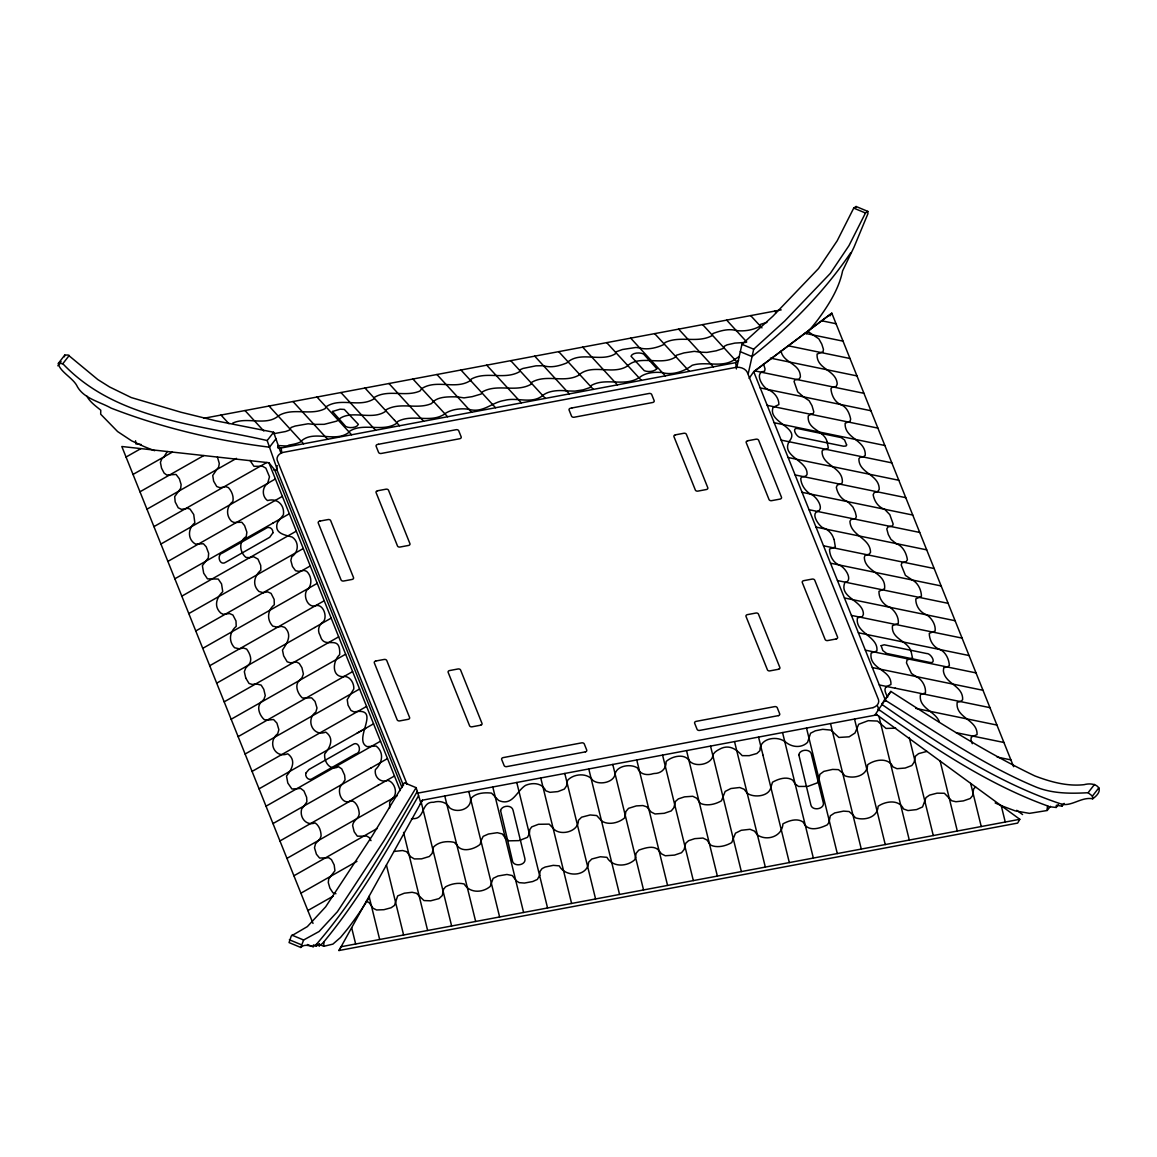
<?xml version="1.0" encoding="UTF-8"?>
<svg xmlns="http://www.w3.org/2000/svg" width="1157" height="1157" viewBox="0 0 1157 1157"><rect width="100%" height="100%" fill="white"/><g stroke="black" fill="none" stroke-linecap="round" stroke-linejoin="round"><path stroke-width="1.5" d="M313.431 944.893L316.367 946.122L316.396 944.329C356.385 898.006 386.655 844.205 417.287 791.431M369.56 896.849L367.81 899.77A187.579 59.267 -67.4 0 1 347.1 929.505L340.505 937.503L332.883 944.126L323.772 946.296L323.888 942.377L319.303 945.819L316.324 944.531M972.936 792.559L973.76 788.741L975.64 787.02M325.999 406.859L325.131 408.652C310.336 416.072 293.314 407.235 278.88 415.522C266.515 426.745 247.034 416.158 232.615 423.187M748.232 373.682L753.699 349.197L784.692 321.053L830.321 273.399L848.963 245.646L865.479 213.004L867.793 211.369L867.938 213.698L853.996 247.193L842.585 270.897C839.042 288.729 828.513 305.202 817.797 319.78A187.579 59.267 -67.4 0 1 806.255 333.679M995.165 802.944A187.579 116.307 37.9 0 0 1003.061 806.342L1015.123 810.84L1029.426 813.357L1046.926 810.551L1047.504 806.501L1056.182 807.47L1056.37 805.301L1061.967 806.125L1064.122 803.363M267.18 720.146L273.573 719.524L276.928 723.111L278.88 729.72L277.694 733.755C267.108 741.883 274.643 758.862 287.731 753.786C296.611 760.221 291.926 769.55 286.502 775.971L287.804 783.029L291.926 789.016L300.69 788.423L303.929 790.94L306.634 797.303L306.88 801.801L304.204 805.865M770.88 787.44C769 796.681 753.597 797.997 747.205 793.225M529.371 833.604L529.848 829.482L531.728 826.879L538.453 824.29L549.17 824.131L553.133 828.253M539.61 875.386L540.088 871.264L542.098 868.574L545.207 867.027L553.263 865.349L559.279 865.855C565.296 877.541 587.64 877.078 588.624 862.225L591.791 859.015L600.324 856.759L606.919 857.323C612.545 867.519 627.007 866.897 634.831 859.651L635.555 857.366M770.851 787.367L772.543 782.19C778.314 778.936 786.586 776.072 792.675 780.136L795.076 783.737M1061.967 806.125L1062.14 804.317C996.466 782.638 938.081 743.517 881.62 704.237L890.876 691.423C937.618 721.534 984.578 751.804 1034.777 775.899C1050.44 781.886 1067.275 786.558 1084.167 784.663C1095.346 781.582 1106.757 788.727 1092.685 798.793C1081.853 796.638 1072.192 806.198 1062.14 804.317M316.396 944.329C312.969 948.827 307.748 943.36 302.411 946.137L300.82 947.467L289.062 942.579L291.26 935.999L307.343 926.612L325.638 906.857L372.294 835.773L404.372 782.768L416.115 787.657L421.047 803.681M300.82 947.467L303.626 940.005L319.101 931.501L337.381 911.745L384.037 840.662L416.115 787.657M480.979 841.038L480.141 844.35C474.457 849.166 461.657 853.143 456.914 845.073M972.95 792.747L972.632 795.626L970.202 798.518L963.362 800.904L955.928 801.729L951.734 800.774L944.372 793.268L937.054 793.167L929.505 795.134L926.005 797.592L924.776 800.846M615.105 773.99C616.883 765.356 631.375 763.591 637.579 768.089C639.792 774.496 647.052 775.638 652.938 773.744A10.558 9.994 29.4 0 0 653.604 773.599A10.558 9.994 29.4 0 0 654.269 773.498C661.442 773.498 666.432 768.45 666.099 761.566C671.422 756.504 683.859 753.135 688.921 760.221M348.879 431.821L348.807 432.443C334.489 443.406 312.795 428.712 300.184 442.119C296.684 443.825 292.75 444.375 288.946 445.112C286.415 447.614 273.428 443.29 279.155 447.773M819.04 779.109L817.189 782.927L808.092 786.297M924.79 800.919L922.563 806.935L916.619 809.582L907.985 810.565L903.545 808.96C898.989 799.082 885.611 801.078 878.134 806.27C877.657 817.363 864.771 820.877 855.529 817.84L852.911 814.918M275.945 438.879L269.494 447.18C215.419 440.484 161.98 427.83 111.159 408.132C99.415 401.508 82.957 398.529 76.622 385.252C72.284 377.63 59.325 371.151 58.327 363.399L64.792 355.083L68.162 355.025L97.839 379.583L109.597 386.973L131.262 397.56L181.042 412.254L215.723 420.786L273.645 432.241L280.761 452.691M712.698 756.577C710.196 764.936 694.026 767.626 688.979 760.308M470.566 380.436L471.159 379.134C486.345 370.833 504.076 380.161 519.319 371.86L520.39 369.604L523.007 368.447L535.995 365.829L543.515 365.713M542.705 395.463C548.519 390.69 558.527 390.054 566.077 390.82M625.272 815.497L625.821 811.563L628.54 808.338L636.307 805.908L642.887 805.547L646.705 806.819L651.174 812.012L655.021 813.964L664.263 813.299L671.248 810.912L673.837 807.76L675.471 801.425L678.364 798.88L684.525 796.855L692.768 796.276L696.745 798.243L699.088 801.627M64.445 356.79L64.792 355.083M529.342 833.705L527.462 837.35L519.319 840.517M736.864 367.044L741.941 344.309L772.934 316.165L818.563 268.511L837.205 240.757L853.721 208.115L856.05 206.481L867.837 211.398M397.01 422.941L397.733 421.466C412.687 413.454 431.055 423.809 445.243 413.642M539.596 875.487L537.354 879.436L532.683 881.547L524.497 883.051L519.204 882.661L516.441 880.925L512.291 875.545L506.925 874.475L498.002 875.994L493.142 878.365L490.221 886.421C482.44 893.059 469.67 893.291 464.188 883.991C457.912 882.444 451.172 883.832 445.532 886.841L443.565 889.256L442.263 895.561L438.98 898.627L430.635 900.826L423.968 900.551L416.448 893.262L412.109 892.278L404.314 893.204L397.675 895.908L394.494 905.396L391.109 907.768L383.936 909.691L376.589 909.981L373.017 908.216L371.368 905.7M396.981 423.072C383.227 432.92 362.387 421.813 348.879 431.763M167.273 451.519L164.005 456.827M542.72 395.52C531.815 404.473 517.121 396.981 504.683 400.351A10.558 3.37 -6.4 0 0 504.033 400.481A10.558 3.37 -6.4 0 0 503.353 400.597C491.363 402.824 482.888 413.237 468.947 409.376M712.567 756.201C713.421 751.978 718.034 749.996 721.505 748.246C730.183 744.616 736.879 749.852 742.216 755.666L749.23 755.666L756.895 753.482L759.975 750.589C759.411 738.296 776.81 735.462 784.75 741.55M712.264 335.067L712.958 333.52C720.146 330.83 728.592 328.357 736.214 330.526M639.749 347.968C647.313 350.152 656.786 347.895 663.872 344.497L665 342.573C680.07 335.27 696.991 343.586 711.844 335.776L712.264 335.082M863.093 456.986L860.114 457.304L858.899 458.765C858.624 473.444 879.494 474.312 879.219 489.425L877.454 491.841M342.356 784.186L345.061 779.818L344.612 775.118L341.749 768.884L338.524 766.729C330.034 771.343 323.801 761.696 324.698 753.916C330.063 747.48 334.677 738.412 325.753 732.092C313.084 737.313 305.101 719.813 315.861 712.047L317.004 707.997L315.022 701.402L311.652 697.859L302.425 697.989C297.971 694.055 294.37 685.768 298.983 680.735M625.315 815.642L624.592 817.883C618.807 823.003 608.148 825.519 601.495 820.863M470.624 798.995C471.333 809.553 456.61 813.545 449.581 807.76C446.457 801.96 439.559 800.442 433.542 802.278C420.714 801.468 425.429 819.474 412.716 818.635A19.683 18.613 29.4 0 1 411.82 818.78L411.487 818.823M421.741 388.607L419.977 391.008C405.384 397.357 388.752 389.027 374.564 397.241L374.058 398.818C359.191 408.161 340.592 396.938 325.985 406.845M457.434 396.851C449.075 396.851 436.927 396.056 431.547 403.547C416.939 409.896 400.351 401.638 386.105 409.766L385.599 411.328C371.137 421.452 349.096 407.886 336.832 421.105L324.191 424.33L314.039 424.402M445.112 413.541C451.461 409.245 461.18 408.045 468.845 409.318M734.681 359.48C722.257 368.36 705.871 360.897 692.146 365.308C684.206 371.455 672.405 375.591 661.891 372.54C654.443 371.816 644.637 372.713 639.083 377.876M734.681 359.48L739.077 356.602M260.961 702.328L263.897 699.363L265.271 695.588L263.782 689.297L261.164 685.118L255.914 683.816M392.744 798.301C398.254 793.369 394.624 782.031 387.855 780.382C380.725 783.202 374.101 777.244 375.374 769.68C382.07 763.389 384.702 752.715 376.126 746.048L367.188 746.655C351.974 739.8 382.981 706.623 354.042 711.931L350.961 710.456L348.026 705.134L347.23 699.638L353.796 688.979C354.273 683.136 349.862 675.674 343.34 676.498M216.677 469.655L212.729 475.484L213.626 481.153L216.749 486.518L220.004 487.719L225.991 486.678L228.479 487.661C231.834 491.335 233.931 496.555 232.861 501.531C226.41 506.491 225.76 515.27 231.458 521.228L233.945 522.487L241.813 522.27L244.604 525.625L246.875 532.206L246.253 536.544C238.501 541.259 239.456 552.005 245.92 557.399L249.565 557.688M810.811 414.351L808.237 415.913C806.906 430.23 824.319 430.028 827.154 441.96M338.987 950.519L422.406 800.196L876.905 714.852L1019.823 819.301L1017.654 823.09L338.987 950.519L341.127 946.73L1019.794 819.301M418.588 795.698C389.403 846.114 360.651 897.456 323.396 942.405M420.266 803.985L422.406 800.196M875.14 714.708L890.876 691.423M470.639 798.966C475.064 792.892 484.523 792.314 491.523 793.124L495.182 796.783M850.785 252.66C823.871 292.345 789.624 326.896 752.05 356.573L740.292 351.685M749.114 378.382L753.728 371.701L831.811 313.171L1013.619 766.686M829.974 315.875L831.811 313.2L753.728 371.701L885.799 701.185M267.657 483.337L269.494 476.814L265.864 468.137L262.538 466.285L253.947 466.3L250.433 461.122A19.683 14.448 -39.1 0 1 250.201 460.457L250.158 460.341M591.675 778.907C585.442 772.63 573.105 774.091 567.537 780.397L566.511 785.907L564.37 789.06L557.978 791.576L549.965 792.328L545.8 790.795C542.17 782.942 532.871 782.262 525.567 785.357C516.557 791.026 512.45 806.733 498.566 800.398L495.239 796.898M248.437 665.13C252.978 660.502 249.912 653.488 246.629 649.063L243.288 647.963L239.542 648.831M216.836 469.496L218.659 467.052L219.295 463.523L217.444 457.073M635.526 857.279L636.09 853.316L638.823 850.106C645.013 848.067 653.951 844.697 659.042 850.641M267.629 483.38C261.959 487.43 261.829 496.353 267.513 500.591C276.639 497.756 284.853 504.524 283.407 514.764L277.391 522.66C273.847 533.71 284.955 534.852 292.157 537.079C299.128 541.519 298.868 552.279 291.795 556.662L290.826 560.451L292.461 566.496L295.541 570.705L298.766 571.356L304.06 570.372L306.634 571.327C311.45 575.622 312.404 584.025 308.21 588.855M421.755 388.578C436.681 378.874 455.872 390.271 470.552 380.465M57.85 365.8L61.075 361.635M58.414 363.341L62.811 363.703L69.275 355.401M273.703 470.002L277.13 470.349L277 468.759L267.18 440.542L273.645 432.241M1047.23 810.464L1050.455 806.299M1056.182 807.47L1058.424 804.607M884.425 699.725C933.829 730.414 982.119 764.589 1036.007 787.035C1052.668 793.745 1070.543 793.673 1088.086 792.719L1094.536 784.403M1092.685 798.793L1092.439 796.088L1098.89 787.772M260.889 702.371C256.232 707.39 259.819 715.706 264.302 719.64L267.18 720.117M335.92 893.725L332.927 892.756L329.904 888.157L328.284 882.574L328.704 878.973L334.923 870.744L334.185 864.959L331.481 859.665L328.762 857.727L319.592 858.06L316.425 854.242L314.502 847.777L315.514 843.757L320.012 838.782L321.096 835.99C321.067 831.116 319.346 825.751 315.138 822.916C306.345 826.214 299.244 817.609 301.688 808.902L304.132 805.894M767.785 389.504C773.961 391.876 778.979 397.806 778.863 404.588L773.122 407.336C767.178 422.594 801.078 427.367 789.334 441.193C780.281 456.538 808.541 460.37 807.008 474.674L805.489 476.207L801.671 476.944L800.731 478.55C801.165 485.13 805.417 491.204 811.043 494.444M299.085 680.678L302.006 677.742L303.394 673.967L301.919 667.676L299.301 663.496L296.597 662.05L290.45 662.816L287.182 661.804L283.639 655.831L282.467 650.046C287.023 643.249 292.605 634.976 284.738 627.398L281.397 626.327L277.637 627.166M248.35 665.232L245.732 668.052L244.329 671.711L245.776 678.103M392.729 798.316L389.707 802.235L389.591 807.962M480.965 840.922L483.178 836.352L488.428 834.023L497.336 832.693L502.326 833.951L505.32 837.986M178.626 491.233L180.68 488.326L181.128 484.581L179.364 478.767L176.052 474.442L166.767 475.021L164.149 473.126L161.532 468.122L160.418 462.424L161.676 459.054L163.86 456.943M307.849 589.029C302.237 593.989 307.256 608.264 315.326 605.747M178.554 491.277L174.693 496.613L175.184 501.936L178.207 507.778L181.461 509.369L187.55 508.328L190.052 509.094L193.725 514.518L194.853 522.834C187.824 528.243 187.318 539.509 195.533 544.094L203.444 543.761L206.221 546.813L208.665 553.321L208.289 557.891L202.374 565.643L203.69 573.207L207.479 578.847L218.239 579.05L221.551 583.923L222.751 591.675C216.706 597.402 213.394 606.21 220.756 613.051L223.243 614.324L229.505 613.557L232.904 615.003L235.985 620.962L236.216 626.342C229.534 631.823 228.276 641.152 234.582 647.732L239.441 648.86M342.27 784.244C335.993 788.915 340.939 804.679 349.66 801.382M272.85 523.152L174.852 578.789M947.164 666.996L943.722 667.69L943.389 670.872C944.951 684.033 963.174 685.508 962.653 699.595L961.293 701.128L957.172 702.357C955.19 718.179 977.723 719.394 977.058 734.608L971.316 737.081L970.94 739.598L972.27 743.705M316.367 946.122L319.346 943.678L319.303 945.819M281.744 452.72L281.209 447.99L277.637 447.571L281.209 447.99L735.722 362.647L738.585 360.463M277.492 627.253L272.719 626.096C266.457 619.53 267.585 610.101 274.325 604.735L274.137 599.398L271.071 593.396L267.701 591.907L263.232 592.659M819.026 779.08L819.865 774.337L823.827 771.386L832.577 769.405L838.449 769.636L842.629 773.021M638.953 377.746C624.086 387.132 606.138 377.139 591.241 385.469L590.359 387.421L583.157 389.851L574.899 391.124L566.149 390.95M373.552 723.819L259.052 788.828M181.808 596.159L296.308 531.15M126.041 457.044L140.908 448.598M133.012 474.442L172.393 452.083M139.968 491.797L203.806 455.554M146.953 509.21L236.476 458.374M153.939 526.623L266.877 462.467M160.924 544.036L275.38 478.969M167.881 561.405L282.366 496.382M272.69 523.224L289.337 513.766M188.793 613.586L303.279 548.534M195.764 630.97L310.264 565.961M202.735 648.354L317.235 583.359M209.706 665.738L324.206 600.758M314.661 627.513L331.177 618.127M216.692 683.165L314.632 627.542M224.183 701.836L338.668 636.842M231.154 719.249L345.639 654.211M238.125 736.647L352.61 671.61M245.096 754.031L359.581 689.008M252.067 771.415L366.567 706.435M357.079 733.162L365.626 728.317M266.009 806.198L380.508 741.203M272.98 823.582L371.064 767.886M370.847 768.046L387.479 758.587M279.951 840.951L378.05 785.256M377.775 785.473L394.465 776M286.936 858.378L397.039 795.871M293.907 875.777L377.327 828.412M300.878 893.204L356.949 861.358M307.834 910.545L333.346 896.068M845.565 582.26L844.812 582.665C838.825 597.836 863.484 600.382 863.397 614.237L862.5 616.464L857.424 617.954C854.878 633.298 878.626 636.176 876.89 650.957L871.105 653.112C868.733 669.57 891.801 669.368 890.919 684.51L886.841 686.491M315.427 605.704C323.078 603.448 327.547 616.16 323.613 621.425C318.869 624.418 317.018 630.305 320.055 635.338A10.558 7.752 -39.1 0 0 320.258 635.8A10.558 7.752 -39.1 0 0 320.446 636.307C324.553 650.552 340.794 632.662 339.666 654.688C332.869 660.56 331.249 676.599 343.007 676.715M456.856 844.986L454.296 842.383C447.412 840.734 438.474 841.732 433.441 847.155L432.183 853.36L429.363 856.484L421.567 858.856L414.307 858.928L410.793 856.816L406.584 851.682L402.578 850.525L393.987 851.451M349.732 801.353L352.972 801.15C357.383 803.667 358.974 809.148 359.263 813.921C358.757 818.809 352.957 820.53 352.625 825.505L354.172 831.753L357.311 836.164L363.631 836.178M886.783 686.506C882.892 688.834 886.233 694.012 887.621 697.252M854.184 518.972L855.602 518.452L856.325 516.514L855.298 512.218L852.955 507.084L847.85 501.748M659.114 850.742L661.442 853.808L665.289 855.761L674.531 855.095L681.502 852.723L684.091 849.556L685.725 843.236L688.589 840.691L694.735 838.651L702.979 838.058L706.985 840.011L709.357 843.424M889.878 607.324C883.312 604.981 878.713 598.299 878.973 591.343L884.599 588.682C886.291 572.57 864.901 572.223 864.322 557.399L865.046 555.317L869.225 554.145L870.541 552.279C870.165 537.672 850.554 535.951 849.932 521.286L851.248 519.319L854.054 518.943M699.739 352.133L706.855 352.422L716.183 350.817L723.241 348.459L724.325 346.247L727.073 344.858L734.84 343.094L745.744 342.414M249.666 557.674L253.6 556.705L257.982 559.106L260.715 565.368L260.831 570.155C254.439 575.738 251.792 584.762 258.951 591.473L263.16 592.702M255.842 683.816L252.313 684.467L249.044 683.469L245.776 678.103M863.18 456.972L865.248 455.352C866.072 439.703 844.277 438.763 845.145 423.274L850.12 421.177L850.655 419.109C849.484 413.15 846.577 406.541 840.401 404.458M895.605 727.927L895.287 727.999A19.683 18.613 29.4 0 1 894.404 728.201L886.031 728.433L877.44 721.057L868.271 720.666L858.696 724.268L854.994 733.032L849.151 736.807L838.883 737.457L830.9 730.11L822.743 729.315L815.323 730.805L810.565 733.234L807.557 742.375C800.919 748.753 790.925 747.133 784.706 741.275M873.043 707.65L419.21 792.863A10.08 7.231 2.5 0 1 417.258 792.849M877.411 491.841L874.273 492.506L873.159 494.791C874.345 501.212 878.206 507.171 884.613 509.268M826.329 449.393L828.325 448.034L827.226 442.148M766.903 322.441L760.713 324.264L759.542 326.476C752.744 330.15 743.98 331.596 736.242 330.54M947.221 666.982L949.376 665.564C949.015 659.418 946.05 652.635 940.41 649.641M778.531 669.267L769.723 670.915A2.083 1.49 2.5 0 1 767.467 669.946L745.976 616.348A2.083 1.49 2.5 0 1 747.465 614.627L755.94 613.036A2.083 1.49 2.5 0 1 758.457 614.121L779.832 667.43A2.083 1.49 2.5 0 1 778.531 669.267M375.736 661.023L384.095 659.461A2.14 1.547 2.5 0 1 386.727 660.445L409.636 717.615A2.14 1.547 2.5 0 1 408.378 719.278L399.7 720.912A2.155 1.547 2.5 0 1 397.126 719.755L374.333 662.903A2.14 1.547 2.5 0 1 375.736 661.023M203.791 418.284L781.192 309.874M363.703 836.149L366.552 835.976L369.257 837.61L371.007 840.662M807.456 786.413L798.547 786.456L795.134 783.853M846.519 582.173C852.564 578.529 844.639 566.901 839.071 564.978M518.683 840.633L508.82 840.835L505.378 838.058M433.253 401.146L447.585 416.737M926.887 751.399L918.615 753.626L915.491 756.128L914.059 762.318L911.846 765.515L905.193 768.046L896.979 768.696L892.944 766.86C888.518 757.17 874.808 759.397 867.62 764.777C867.273 775.855 853.967 779.153 844.972 775.855L842.658 773.122M273.746 433.701L285.591 431.518L289.091 430.274L291.26 427.396L295.252 426.022L308.066 423.78L313.952 424.373M817.464 511.437C810.811 513.968 818.462 525.177 822.685 527.708C828.065 529.284 832.158 533.493 833.763 538.873A10.558 5.597 34.6 0 1 833.937 539.364M810.912 414.336L813.125 413.743L813.819 411.892L812.012 405.702L809.133 400.698L803.537 396.88M817.609 511.437C824.637 508.863 816.538 496.555 811.375 494.487M826.257 449.422L823.278 449.755L822.077 451.114C821.687 465.895 842.73 466.748 842.368 481.934L841.674 483.756L837.379 484.942L836.323 487.271C837.538 493.663 841.37 499.593 847.763 501.69L912.728 515.039M774.192 422.739L884.845 445.488M553.162 828.325C559.583 836.497 578.746 831.941 578.399 820.371L581.609 817.189L590.157 814.962L596.708 815.555L601.481 820.761L619.559 894.448M402.014 787.584L274.628 469.8L268.887 462.742L121.818 446.501L313.012 923.431M141.284 444.534L135.919 443.926L135.557 440.774M267.18 440.542C196.892 424.402 115.454 419.369 62.811 363.703M865.364 650.162L976.016 672.897M781.149 440.108L789.06 441.743M969.045 655.527L858.378 632.778M847.763 501.69L802.09 492.318M821.672 320.778L836.048 323.729M804.954 333.317L843.019 341.141M788.293 345.813L849.976 358.496M770.432 358.12L856.961 375.909M754.754 370.862L863.932 393.308M760.236 387.928L870.917 410.735M767.221 405.34L877.874 428.104M788.799 441.685L891.816 462.858M788.119 457.507L898.787 480.271M795.105 474.934L905.757 497.655M809.061 509.716L919.699 532.437M816.018 527.1L926.685 549.85M823.524 545.8L934.176 568.521M830.495 563.184L941.162 585.948M837.466 580.568L948.118 603.332M844.436 597.967L955.089 620.716M851.422 615.394L962.06 638.1M872.335 667.56L982.973 690.281M895.128 688.169L989.944 707.65M879.306 684.958L895.431 688.285M915.737 708.388L996.929 725.063M956.116 732.656L1003.9 742.476M997.146 757.068L1010.885 759.889M803.421 396.837L797.679 391.804L794.049 381.463L794.917 379.858L799.183 378.975L800.384 376.936C800.442 363.327 783.593 363.269 781.047 351.251M457.463 396.894L463.986 397.878L472.244 396.649L481.225 394.002L482.686 391.702C497.872 383.401 515.617 392.729 530.846 384.413L531.916 382.157C546.769 373.942 563.531 383.141 578.283 375.533C591.415 362.922 611.836 375.331 626.834 366.422C639.17 354.085 661.052 366.219 675.341 357.166L676.368 355.257L683.975 352.914L694.33 351.338L699.71 352.104M639.691 347.953L635.974 347.462L622.452 349.515L615.987 351.858L615.307 353.854C600.324 362.748 579.903 350.397 566.771 362.951C559.641 365.829 551.108 368.157 543.53 365.728M1048.488 806.255C986.849 784.157 931.992 746.525 878.452 709.357M805.301 825.505L802.944 821.904C796.855 817.869 788.712 820.718 782.913 823.871C782.378 836.294 767.207 841.544 757.459 834.978M366.234 901.433L368.765 902.344L371.339 905.569M853.721 208.115L865.479 213.004M741.941 344.309L753.699 349.197M319.361 944.459L323.772 946.296M291.882 935.116L303.626 940.005M307.444 944.517L313.316 946.961M289.38 939.773L301.138 944.662M896.111 543.602C902.764 545.887 906.466 553.104 907.406 559.843L906.09 561.723L901.91 562.88L901.187 564.949L905.425 575.391L912.352 580.033M916.026 676.512C921.97 679.116 926.164 686.578 925.426 692.913L920.437 694.605C918.325 708.431 935.463 711.107 939.354 721.881M838.897 564.92C832.924 562.389 829.482 555.201 829.54 549.04L835.34 546.943L834.154 539.842A10.558 5.597 34.6 0 0 833.937 539.364M840.344 404.444C834.53 401.696 831.435 394.956 830.943 388.766L831.955 387.335L836.28 386.424L837.22 384.037C836.395 369.618 816.061 369.546 817.102 354.071L823.075 351.786L823.437 349.342L821.803 344.15L818.809 338.813L807.673 331.278M915.925 676.498L911.485 673.461L906.466 662.86L907.016 659.996L912.511 658.073L911.036 651.217M1088.086 792.719L1092.439 796.088M926.743 614.888C920.177 612.559 915.577 605.892 915.809 598.936L921.449 596.245C921.305 590.012 918.137 583.056 912.425 580.033M852.839 814.817L849.093 811.534L843.54 811.115L834.689 812.937L830.292 815.83L829.048 822.222L827.327 824.811C821.036 827.891 811.043 831.464 805.373 825.592M884.657 509.297L889.805 514.648L893.175 524.078L892.437 526.016L888.07 526.898L886.768 528.879L888.301 534.52L890.89 539.292L896.01 543.544M767.713 389.475C762.044 386.612 753.901 372.424 764.575 371.223L765.052 368.982L763.794 364.73A19.683 10.442 34.6 0 0 763.504 364.079L763.446 363.963M889.964 607.338C894.983 610.679 899.032 617.346 898.28 623.464L892.466 625.677C890.904 639.026 907.247 640.472 910.964 651.015M926.786 614.902C931.804 618.243 935.984 624.954 935.087 631.071L929.288 633.342C929.288 640.255 933.424 647.573 940.337 649.627M1016.728 810.29L1022.586 814.542M699.117 801.787L700.838 803.565C707.477 806.27 715.445 804.26 721.462 800.803L725.164 791.431L730.862 788.539L739.699 787.498L744.125 789.248L747.176 793.124M709.371 843.496L711.092 845.333C717.716 848.081 725.714 846.071 731.716 842.585L735.462 833.185L741.218 830.292L750.04 829.294L754.436 831.088L757.445 834.935M774.626 311.103L776.029 312.636M750.676 315.601L761.957 327.879M726.668 320.113L746.757 342.009M702.661 324.611L736.835 361.837M713.334 366.841L678.624 329.123M654.66 333.621L689.312 371.354M630.681 338.133L665.318 375.866M606.716 342.631L641.354 380.364M582.694 347.143L617.361 384.862M558.715 351.641L593.324 389.374M534.722 356.154L569.331 393.886M510.743 360.651L545.337 398.384M486.707 365.164L521.373 402.882M460.949 369.994L495.558 407.741M471.579 412.239L436.927 374.506M412.933 379.019L433.239 401.132M388.954 383.517L423.592 421.249M364.976 388.014L394.609 420.324M394.537 420.28L399.555 425.762M340.939 392.527L375.577 430.259M316.989 397.025L351.598 434.757M292.996 401.537L327.605 439.27M269.031 406.035L303.597 443.782M245.009 410.547L263.81 431.026M221.001 415.059L228.956 423.722M591.733 779.297C597.301 785.762 613.788 783.13 615.105 774.047M877.339 705.539L879.349 710.543M407.134 784.374L277.29 460.414A10.023 7.202 2.5 0 1 277.203 457.622A10.08 7.231 2.5 0 1 282.756 452.459L736.59 367.246A10.08 7.231 2.5 0 1 747.22 372.192L878.51 699.696A10.023 7.202 2.5 0 1 873.087 707.621M403.489 785.632L276.885 469.742A10.023 7.202 2.5 0 1 277.304 465.635M268.887 462.742L400.308 790.549M547.565 907.97L516.774 782.479M1001.253 805.735L1005.259 822.034M970.651 783.39L981.252 826.546M940.135 761.075L957.316 831.044M909.2 737.428L933.28 835.542M878.915 716.255L909.286 840.054M854.531 719.061L885.25 844.567M830.509 723.573L861.285 849.064M806.516 728.086L837.306 853.562M782.551 732.569L813.342 858.06M758.558 737.081L763.027 755.304M762.955 755.159L789.32 862.572M734.521 741.594L765.327 867.085M710.528 746.106L741.348 871.583M686.535 750.604L717.369 876.08M662.571 755.102L693.332 880.593M636.755 759.961L667.575 885.438M612.776 764.459L643.552 889.95M588.783 768.957L601.481 820.761M564.79 773.469L595.58 898.946M540.753 777.981L571.601 903.458M492.795 786.991L523.6 912.468M468.802 791.489L499.622 916.966M444.78 796.002L475.657 921.464M421.22 802.191L451.635 925.976M403.547 832.375L427.627 930.488M386.438 865.046L403.605 935.001M369.069 896.342L379.67 939.498M351.656 927.712L355.662 944.011M735.722 362.647L736.431 368.967M856.093 206.51L856.137 207.493M86.847 396.099C89.74 401.725 95.25 405.731 100.76 410.171L100.688 414.206L117.609 431.561L131.623 440.831L143.627 446.356A187.579 116.307 37.9 0 0 154.691 450.709M876.861 714.317A10.08 7.231 2.5 0 1 875.719 715.388M878.091 709.01A10.08 7.231 2.5 0 1 878.337 710.441M798.836 754.812L810.811 804.708C812.084 811.664 825.736 809.047 823.104 801.902L811.592 755.116C811.187 748.434 799.805 748.955 798.836 754.812M272.936 532.784L269.711 537.296L225.832 562.186C219.7 566.554 216.07 554.536 222.665 552.93L265.358 528.72C268.728 525.755 273.153 528.286 272.936 532.784M500.562 810.507L512.32 860.258C512.985 867.49 526.724 865.523 524.844 858.407L513.072 810.305C511.929 804.491 501.82 805.286 500.562 810.507M881.142 645.678L882.834 650.567L886.667 653.445L929.78 662.426C937.083 664.002 930.995 653.112 926.598 653.517L884.194 644.782L881.142 645.678M305.737 773.266C305.058 777.533 309.281 781.467 312.983 778.242L355.662 753.974C362.445 752.571 359.118 740.205 352.798 744.544L308.933 769.492L305.737 773.266M656.872 368.736C654.153 371.701 648.007 372.221 644.247 370.674L631.013 356.211C632.228 352.654 640.154 352.147 643.567 354.028L656.872 368.736M846.62 444.91L845.998 446.038L843.496 446.212L801.107 437.52C796.566 437.91 790.679 426.702 798.214 428.668L841.168 437.592L844.552 439.935L846.62 444.91M332.478 411.487L345.712 426.441C349.096 428.495 357.065 427.873 358.352 424.359L344.323 409.433L340.1 409.188L332.478 411.487M377.558 490.77L377.269 490.843A2.083 1.49 2.5 0 0 376.039 492.463L397.531 546.075A2.083 1.49 2.5 0 0 400.076 547.03L408.566 545.439A2.083 1.49 2.5 0 0 409.925 543.631L388.55 490.308A2.083 1.49 2.5 0 0 386.062 489.18L377.558 490.77M675.428 434.844L675.124 434.916A2.083 1.49 2.5 0 0 673.909 436.536L695.386 490.149A2.083 1.49 2.5 0 0 697.946 491.103L706.421 489.512A2.083 1.49 2.5 0 0 707.78 487.704L686.419 434.381A2.083 1.49 2.5 0 0 683.917 433.253L675.428 434.844M747.726 440.759L747.422 440.831A2.14 1.547 2.5 0 0 746.164 442.495L769.072 499.65A2.14 1.547 2.5 0 0 771.705 500.648L780.064 499.086A2.14 1.547 2.5 0 0 781.467 497.206L758.674 440.354A2.155 1.547 2.5 0 0 756.099 439.183L747.726 440.759M378.455 444.288L377.399 444.49A2.14 1.547 2.5 0 0 376.083 446.139L378.585 452.43A2.155 1.547 2.5 0 0 381.275 453.457L459.705 438.734A2.14 1.547 2.5 0 0 461.18 436.883L458.75 430.823A2.14 1.547 2.5 0 0 456.234 429.681L378.455 444.288M778.415 715.619L699.58 730.429A2.14 1.547 2.5 0 1 697.064 729.272L694.634 723.212A2.14 1.547 2.5 0 1 696.109 721.375L774.539 706.652A2.155 1.547 2.5 0 1 777.229 707.665L779.746 713.97A2.14 1.547 2.5 0 1 778.415 715.619M319.911 521.084L319.607 521.142A2.155 1.547 2.5 0 0 318.276 523.036L341.055 579.903A2.14 1.547 2.5 0 0 343.672 581.016L352.017 579.455A2.14 1.547 2.5 0 0 353.55 577.676L330.627 520.52A2.14 1.547 2.5 0 0 328.299 519.522L319.911 521.084M836.193 638.968L827.501 640.588A2.14 1.547 2.5 0 1 825.172 639.59L802.249 582.434A2.14 1.547 2.5 0 1 803.782 580.655L812.127 579.093A2.14 1.547 2.5 0 1 814.745 580.207L837.538 637.059A2.155 1.547 2.5 0 1 836.193 638.968M480.676 725.193L471.868 726.842A2.083 1.49 2.5 0 1 469.612 725.873L448.121 672.275A2.083 1.49 2.5 0 1 449.596 670.554L458.071 668.963A2.083 1.49 2.5 0 1 460.602 670.048L481.977 723.356A2.083 1.49 2.5 0 1 480.676 725.193M571.891 407.958L570.415 408.247A2.14 1.547 2.5 0 0 569.114 410.113L571.544 416.158A2.14 1.547 2.5 0 0 574.19 417.229L652.62 402.506A2.155 1.547 2.5 0 0 654.168 400.684L651.637 394.392A2.14 1.547 2.5 0 0 649.265 393.438L571.891 407.958M585.399 751.862L506.549 766.657A2.14 1.547 2.5 0 1 504.192 765.703L501.646 759.411A2.155 1.547 2.5 0 1 503.194 757.604L581.624 742.866A2.14 1.547 2.5 0 1 584.271 743.937L586.7 749.996A2.14 1.547 2.5 0 1 585.399 751.862"/></g></svg>
